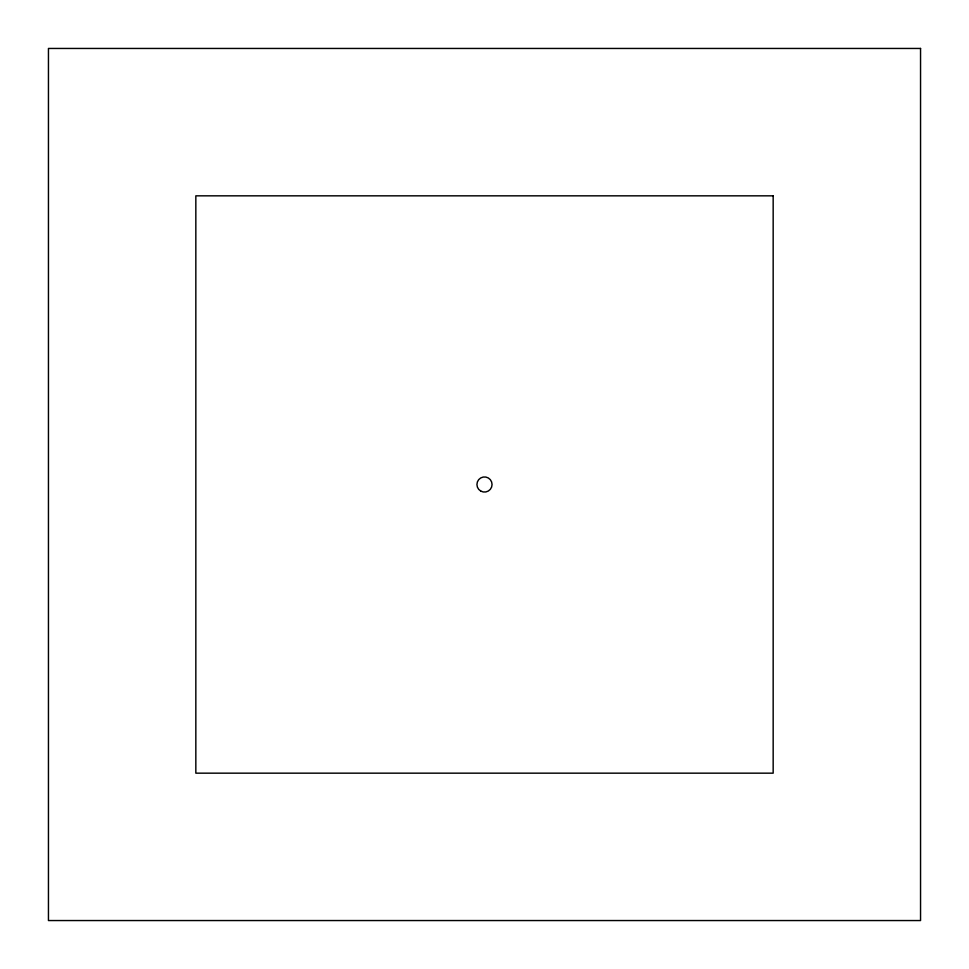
<?xml version="1.0" encoding="UTF-8"?>
<svg xmlns="http://www.w3.org/2000/svg" width="969" height="969" viewBox="0 0 969 969"><rect width="100%" height="100%" fill="white"/><g stroke="black" fill="none" stroke-linecap="round" stroke-linejoin="round"><path stroke-width="1.45" d="M920.55 48.45L48.45 48.45L48.45 920.55L920.55 920.55L920.55 48.45M773.165 195.835L195.835 195.835L195.835 773.165L773.165 773.165L773.165 195.835M480.721 491.053A7.558 7.558 0 0 0 492.058 484.5A7.558 7.558 0 0 0 480.721 477.947A7.558 7.558 0 0 0 480.721 491.053"/></g></svg>
